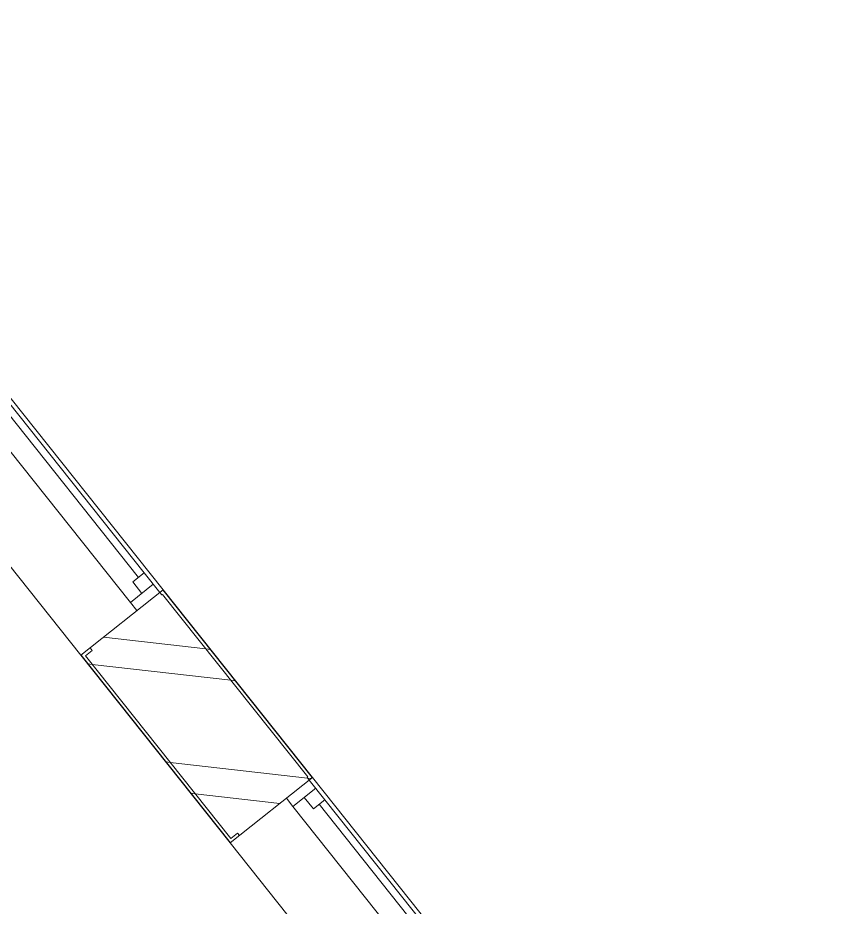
# Model space of a CAD drawing. Header units: millimetres. Extents: x 0 to 57242, y -59538 to 11130.
# Drawn here: x 20092 to 22574, y -5605 to -2898 of the extents above; entities that cross this region are included whole.
import ezdxf

# ---------------------------------------------------------------- set-up
doc = ezdxf.new("R2010")
doc.units = ezdxf.units.MM
for name, color, linetype, lineweight in [('A-GLAZ', 151, 'Continuous', 9), ('A-WALL', 113, 'Continuous', 9), ('A-WALL-PATT', 111, 'Continuous', 25)]:
    doc.layers.add(name, color=color, linetype=linetype, lineweight=lineweight)
pattern_1 = [(353.519, (20542.37, -5162.5), (40.138, 353.327), []), (353.519, (20840.46, -4925.2), (40.14, 353.327), [])]

# ---------------------------------------------------------------- blocks, each defined once
blk = doc.blocks.new('M_Window-Single-Hung - 1015 x 1500mm-351371-Level 0')
at = {"layer": 'A-GLAZ', "lineweight": 18}
for p, q in [((-507.5, 160), (-507.5, -160)), ((-507.5, 147.3), (-431.3, 147.3)), ((-475.75, 147.3), (-475.75, 58.4)), ((-431.3, 147.3), (-431.3, 102.85)), ((431.3, 147.3), (507.5, 147.3)), ((431.3, 147.3), (431.3, 102.85)), ((475.75, 147.3), (475.75, 58.4)), ((507.5, -160), (507.5, 160)), ((-431.3, 125.075), (431.3, 125.075)), ((-475.75, 102.85), (-431.3, 102.85)), ((475.75, 102.85), (431.3, 102.85)), ((-507.5, 58.4), (-475.75, 58.4)), ((475.75, 58.4), (507.5, 58.4))]:
    blk.add_line(p, q, dxfattribs=at)
at = {"layer": 'A-GLAZ'}
for p, q in [((507.5, 160), (-507.5, 160)), ((-431.3, 147.3), (431.3, 147.3)), ((475.75, 58.4), (-475.75, 58.4)), ((-507.5, -160), (507.5, -160))]:
    blk.add_line(p, q, dxfattribs=at)

msp = doc.modelspace()

# ---------------------------------------------------------------- hatches: boundary and pattern name
at = {"layer": 'A-WALL-PATT', "lineweight": 9}
h = msp.add_hatch(dxfattribs=at)
h.set_pattern_fill('FP_3', color=256, angle=45, style=0, pattern_type=2)
h.set_pattern_definition(pattern_1)
h.paths.add_polyline_path([(22566.1, -7207.1), (22573.9, -7200.9), (21621, -6003.8), (21611.1, -6011.7), (21617.3, -6019.5), (21619.4, -6017.8), (22379.2, -6972.4)])
h.paths.add_polyline_path([(20979, -5217.6), (20988.9, -5209.7), (20534.3, -4638.5), (20524.4, -4646.4), (20530.6, -4654.2), (20532.7, -4652.6), (20974.9, -5208.1), (20972.8, -5209.7)])
h.paths.add_polyline_path([(19892.2, -3852.3), (19902.2, -3844.4), (19335.4, -3132.4), (19327.6, -3138.6), (19888.1, -3842.8), (19886, -3844.5)])
h.paths.add_polyline_path([(19271.6, -3068.2), (19279.4, -3062), (19148.6, -2897.7), (19140.8, -2903.9), (19196.8, -2974.3)])
h = msp.add_hatch(dxfattribs=at)
h.set_pattern_fill('FP_3', color=256, angle=45, style=0, pattern_type=2)
h.set_pattern_definition(pattern_1)
h.paths.add_polyline_path([(22144.5, -7159.2), (22379.2, -6972.4), (21619.4, -6017.8), (21617.3, -6019.5), (21611.1, -6011.7), (21398.6, -6180.8), (21404.8, -6188.7), (21384.7, -6204.7), (22138.3, -7151.4)])
h.paths.add_polyline_path([(20740.1, -5394.9), (20760.3, -5378.9), (20766.5, -5386.7), (20979, -5217.6), (20972.9, -5209.7), (20974.9, -5208.1), (20532.7, -4652.6), (20530.6, -4654.2), (20524.4, -4646.4), (20311.9, -4815.6), (20318.1, -4823.4), (20298, -4839.4), (20738.5, -5392.9)])
h.paths.add_polyline_path([(19653.4, -4029.6), (19673.5, -4013.6), (19679.7, -4021.4), (19892.2, -3852.3), (19886.1, -3844.4), (19888.1, -3842.8), (19190.6, -2966.5), (18955.9, -3153.3), (19651.8, -4027.6)])
h = msp.add_hatch(dxfattribs=at)
h.set_pattern_fill('FP_3', color=256, angle=45, style=0, pattern_type=2)
h.set_pattern_definition(pattern_1)
h.paths.add_polyline_path([(22130.5, -7157.6), (22138.3, -7151.4), (21384.7, -6204.7), (21404.8, -6188.7), (21398.6, -6180.8), (21370.7, -6203.1), (21921.6, -6895.2)])
h.paths.add_polyline_path([(20738.5, -5408.9), (20766.5, -5386.7), (20760.3, -5378.9), (20740.1, -5394.9), (20298, -4839.4), (20318.1, -4823.4), (20311.9, -4815.6), (20283.9, -4837.8), (20661.1, -5311.6)])
h.paths.add_polyline_path([(19651.8, -4043.7), (19679.7, -4021.4), (19673.5, -4013.6), (19653.4, -4029.6), (18962.1, -3161.1), (18954.3, -3167.4), (19273.7, -3568.6)])

# ---------------------------------------------------------------- linework, layer by layer
at = {"layer": 'A-WALL'}
for p, q in [((20524.4, -4646.4), (20530.6, -4654.2)), ((20532.7, -4652.6), (20530.6, -4654.2)), ((20974.9, -5208.1), (20532.7, -4652.6)), ((20318.1, -4823.4), (20311.9, -4815.6)), ((20318.1, -4823.4), (20298, -4839.4)), ((20298, -4839.4), (20740.1, -5394.9)), ((20972.8, -5209.7), (20974.9, -5208.1)), ((20972.8, -5209.7), (20979, -5217.6)), ((20740.1, -5394.9), (20760.3, -5378.9)), ((20766.5, -5386.7), (20760.3, -5378.9))]:
    msp.add_line(p, q, dxfattribs=at)
at = {"layer": 'A-WALL', "lineweight": 25}
for p, q in [((20988.9, -5209.7), (20534.3, -4638.5)), ((20283.9, -4837.8), (20738.5, -5408.9))]:
    msp.add_line(p, q, dxfattribs=at)

# ---------------------------------------------------------------- block references
at = {"layer": 'A-GLAZ', "rotation": 308.5192572358332}
for p in [(20093, -4341.1), (21179.8, -5706.4)]:
    msp.add_blockref('M_Window-Single-Hung - 1015 x 1500mm-351371-Level 0', p, dxfattribs=at)

doc.saveas('drawing.dxf')
